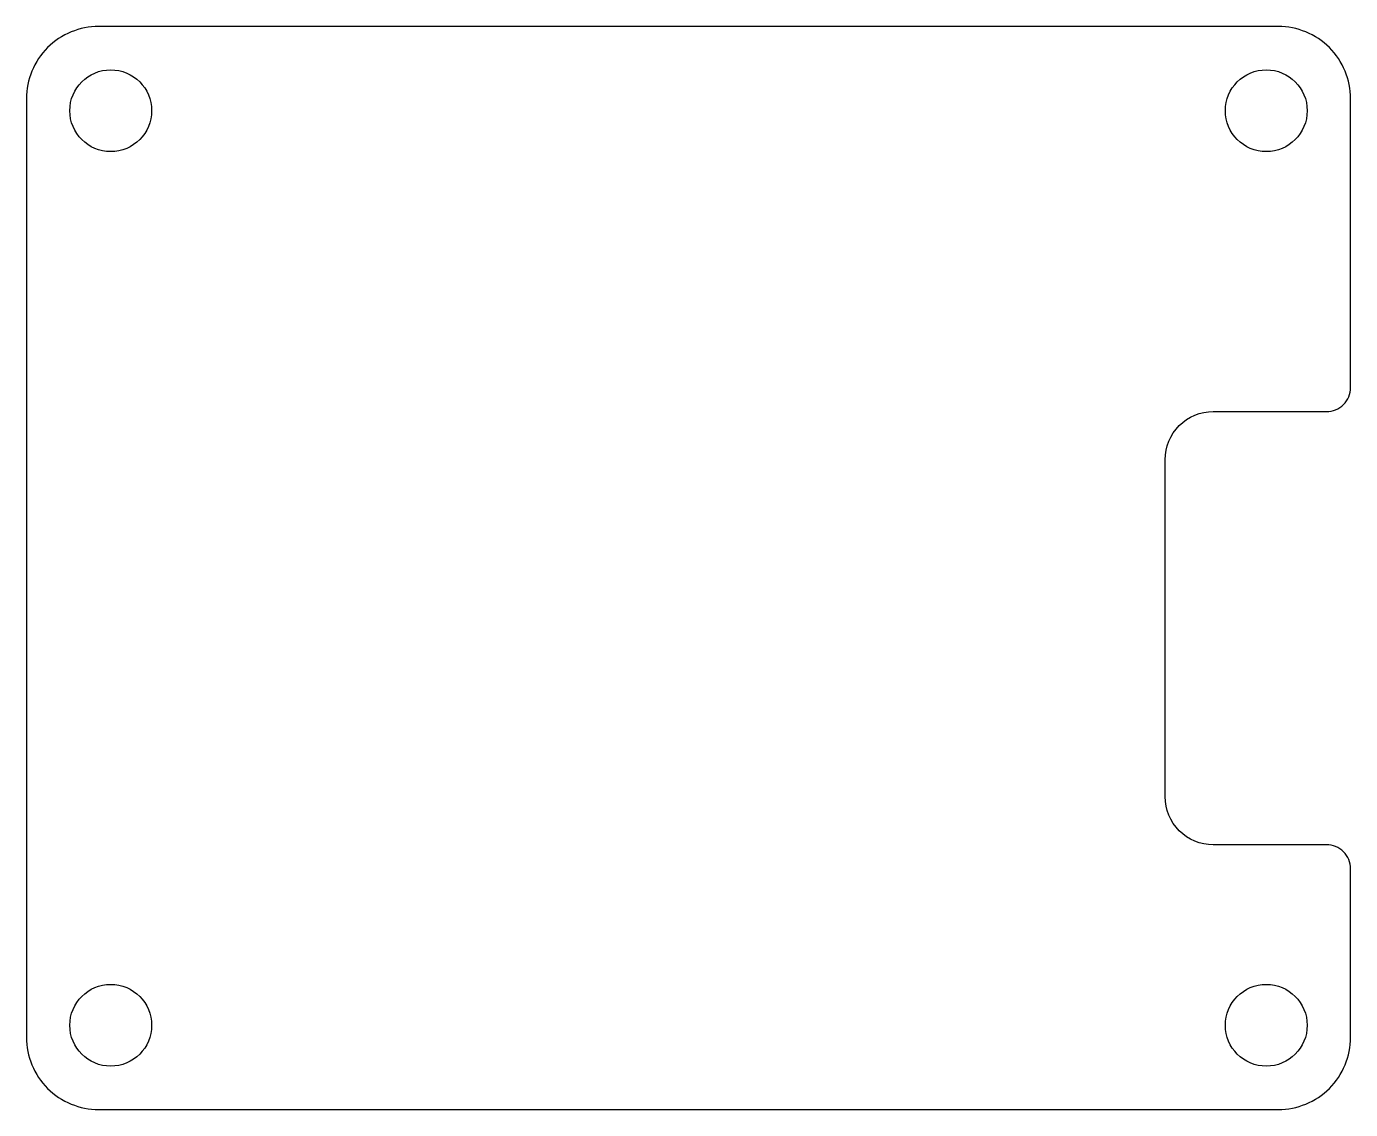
# Model space of a CAD drawing. Header units: millimetres. Extents: x 0 to 55, y 0 to 45.
import ezdxf

# ---------------------------------------------------------------- set-up
doc = ezdxf.new("R2010")
doc.units = ezdxf.units.MM
doc.layers.add('CUT_OUTLINE', color=1, linetype='Continuous')
doc.layers.add('DRILL', color=3, linetype='Continuous')

msp = doc.modelspace()

# ---------------------------------------------------------------- linework, layer by layer
at = {"layer": 'CUT_OUTLINE'}
msp.add_lwpolyline([(3, 0), (52, 0, 0.414214), (55, 3), (55, 10, 0.414214), (54, 11), (49.3, 11, -0.414214), (47.3, 13), (47.3, 27, -0.414214), (49.3, 29), (54, 29, 0.414214), (55, 30), (55, 42, 0.414214), (52, 45), (3, 45, 0.414214), (0, 42), (0, 3, 0.414214)], format="xyb", close=True, dxfattribs=at)
at = {"layer": 'DRILL'}
for centre in [(3.5, 41.5), (51.5, 41.5), (3.5, 3.5), (51.5, 3.5)]:
    msp.add_circle(centre, 1.7, dxfattribs=at)

doc.saveas('drawing.dxf')
